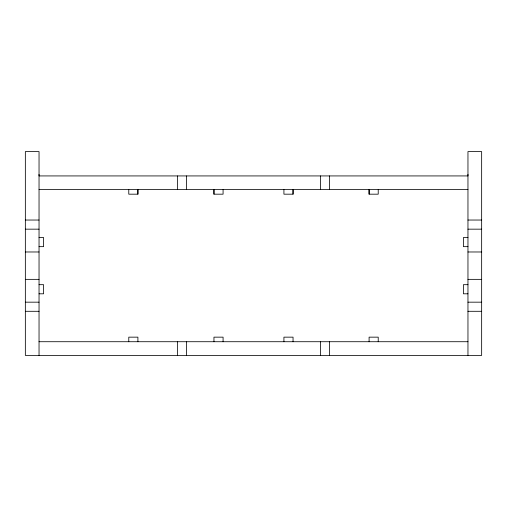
<?xml version="1.0" encoding="UTF-8"?>
<svg xmlns="http://www.w3.org/2000/svg" width="507" height="507" viewBox="0 0 507 507"><rect width="100%" height="100%" fill="white"/><g stroke="black" fill="none" stroke-linecap="round" stroke-linejoin="round"><path stroke-width="0.76" d="M39.039 174.408L39.039 175.929L467.961 175.929L467.961 174.408M137.904 194.181L137.904 189.618L137.904 194.181L128.778 194.181L128.778 189.618M213.954 194.181L213.954 189.618L213.954 194.181L223.08 194.181L223.08 189.618M293.046 194.181L293.046 189.618L293.046 194.181L283.92 194.181L283.92 189.618M369.096 194.181L369.096 189.618L369.096 194.181L378.222 194.181L378.222 189.618M39.039 189.618L467.961 189.618M25.35 220.038L39.039 220.038M467.961 220.038L481.65 220.038M25.35 229.164L39.039 229.164M467.961 229.164L481.65 229.164M39.039 237.53L43.602 237.53L43.602 246.656L39.039 246.656M467.961 237.53L463.398 237.53L463.398 246.656L467.961 246.656M25.35 251.979L39.039 251.979M467.961 251.979L481.65 251.979M25.35 279.357L39.039 279.357M467.961 279.357L481.65 279.357M39.039 284.68L43.602 284.68L43.602 293.807L39.039 293.807M467.961 284.68L463.398 284.68L463.398 293.807L467.961 293.807M25.35 302.172L39.039 302.172M467.961 302.172L481.65 302.172M25.35 311.298L39.039 311.298M467.961 311.298L481.65 311.298M39.039 341.718L467.961 341.718M467.961 355.407L467.961 151.593L481.65 151.593L481.65 355.407L25.35 355.407L25.35 151.593L39.039 151.593L39.039 355.407M378.222 341.718L378.222 337.155L369.096 337.155L369.096 341.718M329.55 175.929L329.55 189.618M329.55 341.718L329.55 355.407M320.424 175.929L320.424 189.618M320.424 341.718L320.424 355.407M293.046 341.718L293.046 337.155L283.92 337.155L283.92 341.718M223.08 341.718L223.08 337.155L213.954 337.155L213.954 341.718M186.576 175.929L186.576 189.618M186.576 341.718L186.576 355.407M177.45 175.929L177.45 189.618M177.45 341.718L177.45 355.407M137.904 341.718L137.904 337.155L128.778 337.155L128.778 341.718"/></g></svg>
